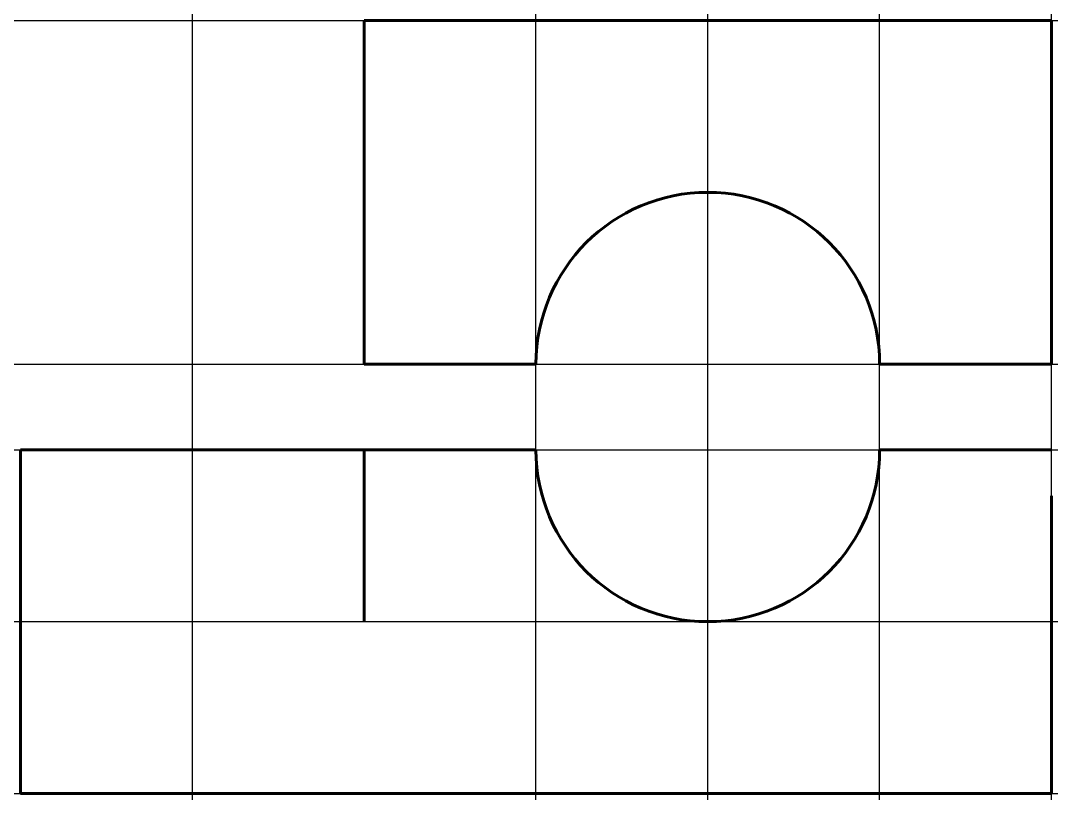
# Model space of a CAD drawing. Header units: millimetres. Extents: x -40 to 20, y -25 to 20.
import ezdxf

# ---------------------------------------------------------------- set-up
doc = ezdxf.new("R2010")
doc.units = ezdxf.units.MM
doc.linetypes.add('K5LT_BASIC', pattern=[0])

msp = doc.modelspace()

# ---------------------------------------------------------------- linework, layer by layer
at = {"color": 5, "linetype": 'K5LT_BASIC', "lineweight": 60, "true_color": 0x0000ff}
for p, q in [((-20, 0), (-20, 20)), ((-20, 20), (20, 20)), ((20, 20), (20, 0)), ((-10, 0), (-20, 0)), ((20, 0), (10, 0)), ((-40, -25), (-40, -5)), ((-40, -5), (-20, -5)), ((-10, -5), (-20, -5)), ((-20, -5), (-20, -15)), ((10, -5), (20, -5)), ((20, -25), (20, -7.673)), ((-20, -25), (-40, -25)), ((-20, -25), (20, -25))]:
    msp.add_line(p, q, dxfattribs=at)
at = {"color": 9, "true_color": 0xdca5c1}
for p, direction in [((-10, 20), (1, 0)), ((-30, -88.635), (0, 1)), ((-10, -89.429), (0, 1)), ((0, 0), (0, 1)), ((10, -89.429), (0, 1)), ((0, 0), (1, 0)), ((-24.871, -5), (1, 0)), ((-30.956, -15), (1, 0)), ((20, -16.933), (0, 1)), ((-24.871, -25), (1, 0))]:
    msp.add_xline(p, direction, dxfattribs=at)
at = {"color": 5, "linetype": 'K5LT_BASIC', "lineweight": 60, "true_color": 0x0000ff}
for centre, start, end in [((0, 0), 0, 180), ((0, -5), 180, 0)]:
    msp.add_arc(centre, 10, start, end, dxfattribs=at)

doc.saveas('drawing.dxf')
